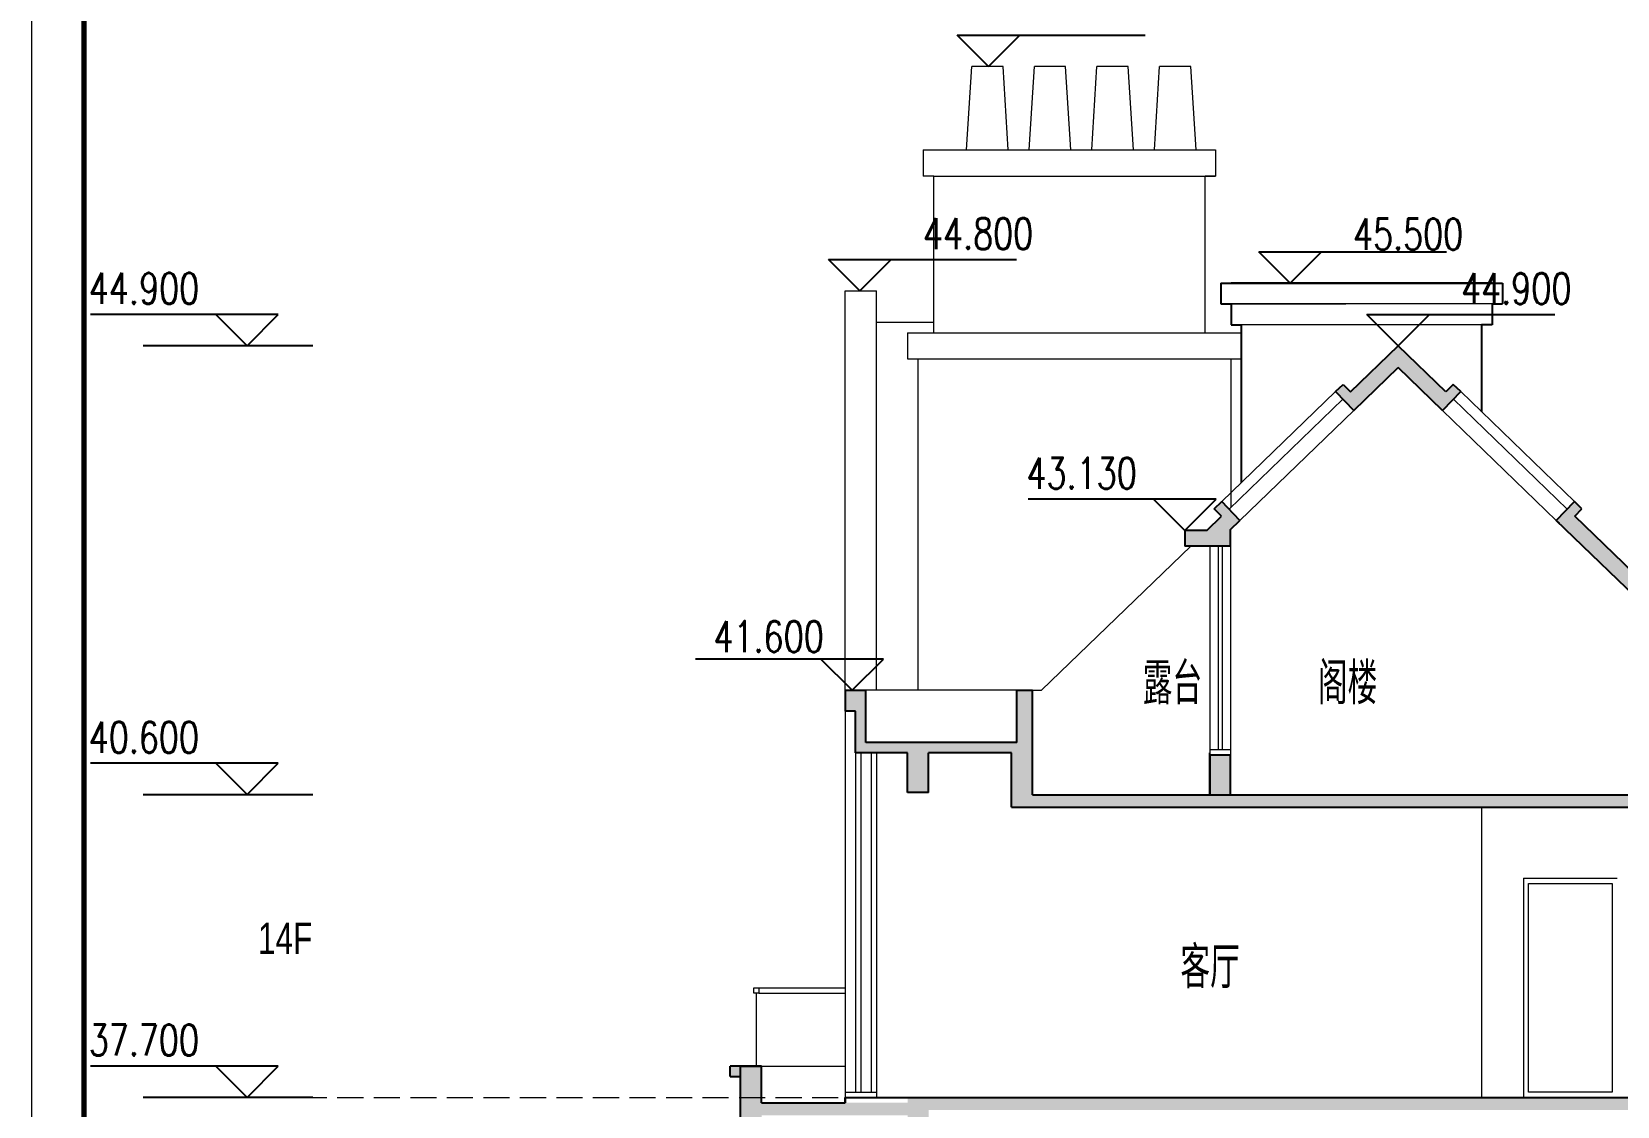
# Model space of a CAD drawing. Extents: x 1332633 to 1595679, y 264824 to 640777.
# Drawn here: x 1565979 to 1581172, y 311744 to 322038 of the extents above; entities that cross this region are included whole.
import ezdxf
from ezdxf.enums import TextEntityAlignment as Align

# ---------------------------------------------------------------- set-up
doc = ezdxf.new("R2010")
doc.units = 0
doc.header["$LTSCALE"] = 1000
doc.header["$MEASUREMENT"] = 0
doc.linetypes.add('DASH', pattern=[0.35, 0.25, -0.1])
doc.linetypes.add('DOTE', pattern=[2.42, 2, -0.2, 0.02, -0.2])
doc.layers.get('0').update_dxf_attribs({"linetype": 'CONTINUOUS'})
for name, color, linetype, lineweight in [('_公共_图框', 4, 'CONTINUOUS', 5), ('DOTE', 1, 'DOTE', 13), ('PUB_TEXT', 7, 'CONTINUOUS', 13), ('WINDOW', 4, 'CONTINUOUS', 13), ('木头', 44, 'CONTINUOUS', 13)]:
    doc.layers.add(name, color=color, linetype=linetype, lineweight=lineweight)
for name, color, linetype in [('A-Hz1(房间名称)', 4, 'CONTINUOUS'), ('A-Hz1汉字注明（平、立面、房间名称等）', 7, 'CONTINUOUS'), ('A-Wall(建筑墙)', 255, 'CONTINUOUS'), ('A-WALL_建筑墙_', 255, 'CONTINUOUS'), ('DIM_ELEV', 3, 'CONTINUOUS'), ('hatch', 251, 'CONTINUOUS')]:
    doc.layers.add(name, color=color, linetype=linetype)
doc.styles.add('_TCH_DIM', font='SIMPLEX', dxfattribs={"width": 0.8, "bigfont": 'HZTXT'})
doc.styles.add('sunyat', font='3yromanc.shx', dxfattribs={"width": 0.75, "bigfont": '3yhztxt.shx'})
doc.styles.add('SUNYAT1', font='3yromans.shx', dxfattribs={"width": 0.75, "bigfont": '3yhztxt.shx'})
doc.styles.add('图框文字', font='SIMKAI.TTF')

# ---------------------------------------------------------------- blocks, each defined once
blk = doc.blocks.new('qqwqw')
at = {"layer": '_公共_图框'}
blk.add_lwpolyline([(-63075, 0), (0, 0), (0, 29700), (-63075, 29700)], close=True, dxfattribs=at)
at = {"layer": '_公共_图框', "const_width": 50}
blk.add_lwpolyline([(-61825, 500), (-500, 500), (-500, 29200), (-61825, 29200)], close=True, dxfattribs=at)
at = {"layer": '_公共_图框', "style": '图框文字'}
for tag, height, p in [('建设单位', 250, (-2500, 19150)), ('合作单位', 250, (-2527, 16842)), ('项目名称', 250, (-2500, 15150)), ('项目编号', 250, (-2500, 13150)), ('建筑', 175, (-1300, 2800)), ('方案深化', 175, (-1300, 2450)), ('1:100', 175, (-1300, 2100)), ('20090705', 175, (-1300, 1750)), ('图号', 175, (-1300, 1225))]:
    blk.add_attdef(tag, text='', height=height, dxfattribs=at).set_placement(p, align=Align.MIDDLE_CENTER)

msp = doc.modelspace()

# ---------------------------------------------------------------- hatches: boundary and pattern name
at = {"layer": 'hatch', "ltscale": 0.2}
for points in [[(1579072, 318821), (1579497, 318410), (1579671, 318590), (1579599, 318659), (1579530, 318587), (1579072, 319029), (1578614, 318587), (1578544, 318659), (1578472, 318590), (1578646, 318410)], [(1584472, 315229), (1584272, 315229), (1584272, 314729), (1583524, 314729), (1580764, 317396), (1580833, 317468), (1580761, 317537), (1580587, 317357), (1580617, 317329), (1583309, 314729), (1577467, 314729), (1575567, 314729), (1575567, 315129), (1575567, 315729), (1575417, 315729), (1575417, 315229), (1573972, 315229), (1573972, 315729), (1573772, 315729), (1573772, 315529), (1573872, 315529), (1573872, 315129), (1574372, 315129), (1574372, 314749), (1574572, 314749), (1574572, 315129), (1575367, 315129), (1575367, 314609), (1575567, 314609), (1583372, 314609), (1583372, 314229), (1583572, 314229), (1583572, 314609), (1584272, 314609), (1584272, 314229), (1584472, 314229)]]:
    msp.add_hatch(color=256, dxfattribs=at).paths.add_polyline_path(points)
for points in [[(1577467, 317271), (1577556, 317357), (1577382, 317537), (1577380, 317535), (1577310, 317468), (1577380, 317396), (1577239, 317260), (1577027, 317260), (1577027, 317110), (1577467, 317110)], [(1577467, 315109), (1577267, 315109), (1577267, 314729), (1577467, 314729)]]:
    msp.add_hatch(color=256, dxfattribs=at).paths.add_polyline_path(points, flags=17)
h = msp.add_hatch(color=256, dxfattribs=at)
h.paths.add_polyline_path([(1584472, 311829), (1584272, 311829), (1584272, 311779), (1583572, 311779), (1583572, 311829), (1574372, 311829), (1574372, 311779), (1572972, 311779), (1572972, 311829), (1572772, 311829), (1572772, 311329), (1572972, 311329), (1572972, 311659), (1574372, 311659), (1574372, 311329), (1574572, 311329), (1574572, 311709), (1583372, 311709), (1583372, 311329), (1583572, 311329), (1583572, 311659), (1584272, 311659), (1584272, 311329), (1584472, 311329)])
h.paths.add_polyline_path([(1584472, 312129), (1584272, 312129), (1584272, 311829), (1584472, 311829)])
h.paths.add_polyline_path([(1572972, 312129), (1572772, 312129), (1572772, 311829), (1572972, 311829)])
at = {"layer": '木头'}
msp.add_hatch(color=8, dxfattribs=at).paths.add_polyline_path([(1572772, 311829), (1572972, 311829), (1572972, 312129), (1572672, 312129), (1572672, 312029), (1572772, 312029)])

# ---------------------------------------------------------------- linework, layer by layer
for p, q in [((1577372, 319630), (1580072, 319630)), ((1577372, 319430), (1577472, 319430)), ((1579972, 319430), (1580072, 319430)), ((1577472, 319230), (1577572, 319230)), ((1579972, 319230), (1579872, 319230)), ((1574572, 314749, 0), (1574372, 314749, 0)), ((1572772, 312130, 0), (1572972, 312130, 0))]:
    msp.add_line(p, q)
at = {"layer": 'A-Wall(建筑墙)'}
for p, q in [((1579001, 319100, 0), (1579002, 319101, 0)), ((1578614, 318587, 0), (1579072, 319029, 0)), ((1579530, 318587, 0), (1579072, 319029, 0)), ((1579497, 318410, 0), (1579072, 318821, 0)), ((1578472, 318590, 0), (1578544, 318659, 0)), ((1579671, 318590, 0), (1579599, 318659, 0)), ((1577310, 317468, 0), (1577382, 317537, 0)), ((1580833, 317468, 0), (1580761, 317537, 0)), ((1577239, 317260, 0), (1577380, 317396, 0)), ((1583524, 314729, 0), (1580764, 317396, 0)), ((1583309, 314729, 0), (1580587, 317357, 0)), ((1573772, 315729, 0), (1573772, 315529, 0)), ((1573772, 315729, 0), (1573972, 315729, 0)), ((1573972, 315229, 0), (1573972, 315729, 0)), ((1575417, 315229, 0), (1575417, 315729, 0)), ((1575417, 315729, 0), (1575567, 315729, 0)), ((1575567, 315129, 0), (1575567, 315729, 0)), ((1573772, 315529, 0), (1573772, 315529, 0)), ((1573872, 315529, 0), (1573772, 315529, 0)), ((1573772, 315529, 0), (1573772, 315529, 0)), ((1573872, 315129, 0), (1573872, 315529, 0)), ((1574372, 315129, 0), (1573872, 315129, 0)), ((1575417, 315229, 0), (1573972, 315229, 0)), ((1573972, 315129, 0), (1573972, 315129, 0)), ((1574372, 314749, 0), (1574372, 315129, 0)), ((1574572, 314749, 0), (1574572, 315129, 0)), ((1575367, 315129, 0), (1574572, 315129, 0)), ((1575367, 314609, 0), (1575367, 315129, 0)), ((1575567, 314729, 0), (1575567, 315129, 0)), ((1577267, 314729, 0), (1577267, 315129, 0)), ((1574372, 314749, 0), (1574372, 314749, 0)), ((1574572, 314749, 0), (1574372, 314749, 0)), ((1574572, 314749, 0), (1574572, 314749, 0)), ((1575567, 314729, 0), (1577467, 314729, 0)), ((1577467, 314729, 0), (1583309, 314729, 0)), ((1575367, 314609, 0), (1583372, 314609, 0)), ((1575367, 314609, 0), (1575567, 314609, 0)), ((1572672, 312029, 0), (1572672, 312129, 0)), ((1572972, 312129, 0), (1572672, 312129, 0)), ((1572772, 312130, 0), (1572972, 312130, 0)), ((1572972, 312129, 0), (1572772, 312129, 0)), ((1572772, 311979, 0), (1572772, 312129, 0)), ((1572972, 311779, 0), (1572972, 312129, 0)), ((1572972, 311779, 0), (1572972, 312129, 0)), ((1572672, 312029, 0), (1572772, 312029, 0)), ((1572772, 311329, 0), (1572772, 312029, 0)), ((1572772, 311979, 0), (1572772, 311979, 0)), ((1572772, 311479, 0), (1572772, 311979, 0)), ((1572972, 311779, 0), (1573772, 311779, 0)), ((1572972, 311779, 0), (1573772, 311779, 0)), ((1573772, 311829, 0), (1583572, 311829, 0)), ((1573772, 311779, 0), (1573772, 311829, 0)), ((1573772, 311829, 0), (1573772, 311779, 0))]:
    msp.add_line(p, q, dxfattribs=at)
at = {"layer": 'A-WALL_建筑墙_'}
for p, q in [((1577372, 319630), (1577372, 319430)), ((1579972, 319630), (1577472, 319630)), ((1580072, 319630), (1580072, 319430)), ((1577472, 319430), (1577472, 319230)), ((1579972, 319430), (1579972, 319230)), ((1577572, 317720), (1577572, 319230))]:
    msp.add_line(p, q, dxfattribs=at)
at = {"layer": 'A-WALL_建筑墙_', "ltscale": 0.2}
for p, q in [((1579872, 319630, 0), (1577572, 319630, 0)), ((1579872, 319230, 0), (1579872, 318396, 0)), ((1578646, 318410, 0), (1579072, 318821, 0)), ((1578544, 318659, 0), (1578614, 318587, 0)), ((1579599, 318659, 0), (1579530, 318587, 0)), ((1578472, 318590, 0), (1578646, 318410, 0)), ((1579671, 318590, 0), (1579497, 318410, 0)), ((1577556, 317357, 0), (1577382, 317537, 0)), ((1580587, 317357, 0), (1580761, 317537, 0)), ((1577380, 317396, 0), (1577310, 317468, 0)), ((1580764, 317396, 0), (1580833, 317468, 0)), ((1577239, 317260, 0), (1577027, 317260, 0)), ((1577027, 317260, 0), (1577027, 317110, 0)), ((1577467, 317271, 0), (1577556, 317357, 0)), ((1577467, 317110, 0), (1577467, 317271, 0)), ((1577467, 317110, 0), (1577027, 317110, 0))]:
    msp.add_line(p, q, dxfattribs=at)
at = {"layer": 'A-WALL_建筑墙_', "ltscale": 0.2, "elevation": 0}
msp.add_lwpolyline([(1577467, 314729), (1577467, 315109), (1577267, 315109), (1577267, 314729)], dxfattribs=at)
at = {"layer": 'DIM_ELEV'}
for p, q in [((1575148, 321705, 0), (1574848, 322005, 0)), ((1574848, 322005, 0), (1576648, 322005, 0)), ((1575148, 321705, 0), (1575448, 322005, 0)), ((1573915, 319555, 0), (1573615, 319855, 0)), ((1573615, 319855, 0), (1575415, 319855, 0)), ((1573915, 319555, 0), (1574215, 319855, 0)), ((1578036, 319630, 0), (1577736, 319930, 0)), ((1577736, 319930, 0), (1579536, 319930, 0)), ((1578036, 319630, 0), (1578336, 319930, 0)), ((1568342, 319330, 0), (1566542, 319330, 0)), ((1568042, 319030, 0), (1567742, 319330, 0)), ((1568042, 319030, 0), (1568342, 319330, 0)), ((1579072, 319029, 0), (1578772, 319329, 0)), ((1578772, 319329, 0), (1580572, 319329, 0)), ((1579072, 319029, 0), (1579372, 319329, 0)), ((1568673, 319029, 0), (1567048, 319029, 0)), ((1577327, 317560, 0), (1575527, 317560, 0)), ((1577027, 317260, 0), (1576727, 317560, 0)), ((1577027, 317260, 0), (1577327, 317560, 0)), ((1574140, 316029, 0), (1572340, 316029, 0)), ((1573840, 315729, 0), (1573540, 316029, 0)), ((1573840, 315729, 0), (1574140, 316029, 0)), ((1568342, 315030, 0), (1566542, 315030, 0)), ((1568042, 314730, 0), (1567742, 315030, 0)), ((1568042, 314730, 0), (1568342, 315030, 0)), ((1568672, 314729, 0), (1567047, 314729, 0)), ((1568342, 312130, 0), (1566542, 312130, 0)), ((1568042, 311830, 0), (1567742, 312130, 0)), ((1568042, 311830, 0), (1568342, 312130, 0)), ((1568672, 311829, 0), (1567047, 311829, 0))]:
    msp.add_line(p, q, dxfattribs=at)
at = {"layer": 'DOTE', "linetype": 'DASH'}
msp.add_line((1568207, 311829, 0), (1592973, 311829, 0), dxfattribs=at)
at = {"layer": 'WINDOW'}
for p, q in [((1577380, 317535, 0), (1578472, 318590, 0)), ((1577452, 317465, 0), (1578542, 318518, 0)), ((1580692, 317465, 0), (1579602, 318518, 0)), ((1580761, 317537, 0), (1579671, 318590, 0)), ((1577556, 317357, 0), (1578646, 318410, 0)), ((1580587, 317357, 0), (1579497, 318410, 0)), ((1580764, 317535, 0), (1580761, 317537, 0)), ((1580617, 317329, 0), (1580587, 317357, 0)), ((1577267, 317110, 0), (1577267, 315159, 0)), ((1577347, 317110, 0), (1577347, 315159, 0)), ((1577387, 317110, 0), (1577387, 315159, 0)), ((1577467, 317110, 0), (1577467, 315159, 0)), ((1573872, 315129, 0), (1573872, 311879, 0)), ((1573922, 315129, 0), (1573922, 311879, 0)), ((1574022, 315129, 0), (1574022, 311879, 0)), ((1574072, 315129, 0), (1574072, 311879, 0)), ((1577467, 315159, 0), (1577267, 315159, 0)), ((1577267, 315159, 0), (1577267, 315109, 0)), ((1577467, 315159, 0), (1577467, 315109, 0)), ((1573772, 311879, 0), (1574072, 311879, 0)), ((1573772, 311879, 0), (1573772, 311829, 0)), ((1574072, 311879, 0), (1574072, 311829, 0))]:
    msp.add_line(p, q, dxfattribs=at)
at = {"layer": '木头'}
for p, q in [((1574936, 320905, 0), (1574986, 321705, 0)), ((1575286, 321705, 0), (1574986, 321705, 0)), ((1575336, 320905, 0), (1575286, 321705, 0)), ((1575536, 320905, 0), (1575586, 321705, 0)), ((1575886, 321705, 0), (1575586, 321705, 0)), ((1575936, 320905, 0), (1575886, 321705, 0)), ((1576136, 320905, 0), (1576186, 321705, 0)), ((1576486, 321705, 0), (1576186, 321705, 0)), ((1576536, 320905, 0), (1576486, 321705, 0)), ((1576736, 320905, 0), (1576786, 321705, 0)), ((1577086, 321705, 0), (1576786, 321705, 0)), ((1577136, 320905, 0), (1577086, 321705, 0)), ((1574522, 320905, 0), (1574522, 320655, 0)), ((1574522, 320905, 0), (1577322, 320905, 0)), ((1577322, 320905, 0), (1577322, 320655, 0)), ((1574622, 320655, 0), (1574522, 320655, 0)), ((1574622, 319155, 0), (1574622, 320655, 0)), ((1574622, 320655, 0), (1577322, 320655, 0)), ((1577222, 319155, 0), (1577222, 320655, 0)), ((1577322, 320655, 0), (1577222, 320655, 0)), ((1573772, 315729, 0), (1573772, 319555, 0)), ((1573772, 319555, 0), (1574072, 319555, 0)), ((1574072, 315729, 0), (1574072, 319555, 0)), ((1577472, 319430), (1578572, 319430)), ((1579972, 319430), (1577472, 319430)), ((1578052, 319430, 0), (1577852, 319430, 0)), ((1574072, 319255, 0), (1574622, 319255, 0)), ((1578572, 319230), (1577572, 319230)), ((1579872, 319230), (1577572, 319230)), ((1574372, 319155, 0), (1574372, 318905, 0)), ((1574372, 319155, 0), (1574622, 319155, 0)), ((1574622, 319155, 0), (1577572, 319155, 0)), ((1574372, 318905, 0), (1577572, 318905, 0)), ((1574472, 315729, 0), (1574472, 318905, 0)), ((1577472, 317484, 0), (1577472, 318905, 0)), ((1575654, 315729, 0), (1577084, 317110, 0)), ((1575417, 315729, 0), (1573972, 315729, 0)), ((1575567, 315729, 0), (1575654, 315729, 0)), ((1573772, 315529, 0), (1573772, 311879, 0)), ((1579872, 314609, 0), (1579872, 311829, 0)), ((1580272, 313929, 0), (1581172, 313929, 0)), ((1580272, 313929, 0), (1580272, 311829, 0)), ((1572922, 312829, 0), (1572922, 312129, 0)), ((1572947, 312879, 0), (1573772, 312879, 0)), ((1572947, 312829, 0), (1573772, 312829, 0)), ((1572972, 312129, 0), (1573772, 312129, 0))]:
    msp.add_line(p, q, dxfattribs=at)
at = {"layer": '木头', "elevation": 0}
for points in [[(1580322, 313879), (1581122, 313879), (1581122, 311879), (1580322, 311879)], [(1572947, 312829), (1572897, 312829), (1572897, 312879), (1572947, 312879)]]:
    msp.add_lwpolyline(points, close=True, dxfattribs=at)

# ---------------------------------------------------------------- block references
at = {"layer": 'A-Wall(建筑墙)', "xscale": -1, "rotation": 270}
msp.add_blockref('qqwqw', (1565979, 327899, 0), dxfattribs=at)

# ---------------------------------------------------------------- texts
at = {"layer": 'A-Hz1(房间名称)', "style": 'SUNYAT1', "width": 0.75}
for s, p in [('露台', (1576624, 315595, -2323)), ('阁楼', (1578303, 315595, -2323)), ('客厅', (1576985, 312875, -2323))]:
    msp.add_text(s, height=400, dxfattribs=at).set_placement(p)
at = {"layer": 'A-Hz1汉字注明（平、立面、房间名称等）', "style": 'sunyat', "width": 0.75}
msp.add_text('14F', height=300, dxfattribs=at).set_placement((1568148, 313204, 0))
at = {"layer": 'PUB_TEXT', "style": '_TCH_DIM', "width": 0.752941}
for s, p in [('44.800', (1574519, 319955, 0)), ('45.500', (1578640, 319950, 0)), ('44.900', (1566527, 319430, 0)), ('44.900', (1579676, 319429, 0)), ('43.130', (1575511, 317660, 0)), ('41.600', (1572512, 316095, 0)), ('40.600', (1566526, 315130, 0)), ('37.700', (1566526, 312230, 0))]:
    msp.add_text(s, height=297.5, dxfattribs=at).set_placement(p)

doc.saveas('drawing.dxf')
